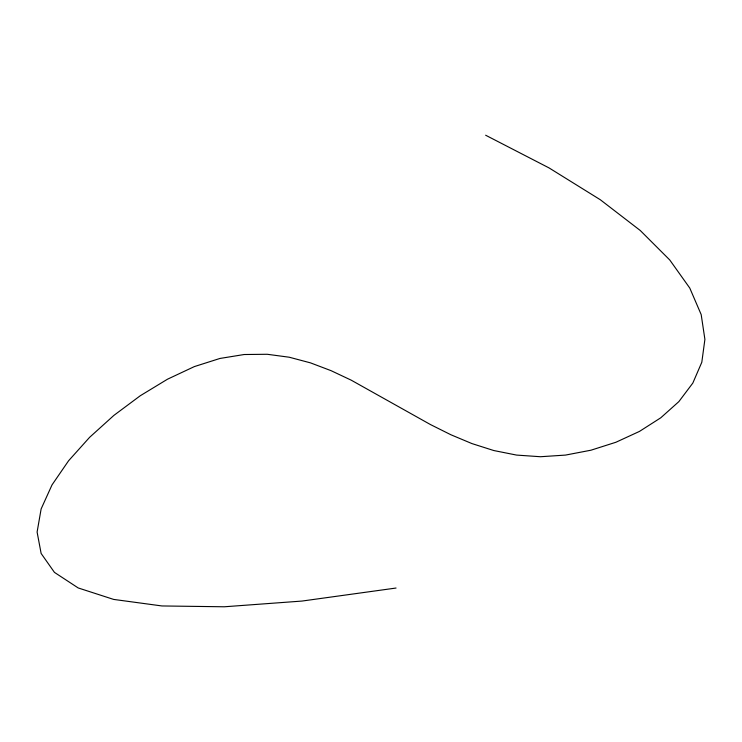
<?xml version="1.0" encoding="UTF-8"?>
<svg xmlns="http://www.w3.org/2000/svg" width="742" height="742" viewBox="0 0 742 742"><rect width="100%" height="100%" fill="white"/><g stroke="black" fill="none" stroke-linecap="round" stroke-linejoin="round"><path stroke-width="1.11" d="M396.061 588.035L301.957 601.066L224.316 606.78L161.951 605.954L113.647 599.415L78.207 587.952L54.435 572.37L41.135 553.467L37.1 532.06L41.135 508.929L52.023 484.897L68.589 460.763L89.615 437.326L113.906 415.381L140.266 395.746L167.488 379.208L194.376 366.585L219.957 358.451L244.183 354.518L267.222 354.277L289.269 357.227L310.49 362.866L331.062 370.666L351.17 380.145L430.471 424.563L450.913 434.766L471.949 443.586L493.773 450.533L516.543 455.078L540.454 456.729L565.497 455.087L590.947 450.208L615.906 442.26L639.474 431.408L660.751 417.811L678.837 401.645L692.824 383.076L701.811 362.263L704.9 339.382L701.19 314.599L689.782 288.072L669.766 259.978L640.244 230.484L600.315 199.746L549.08 167.933L485.639 135.22"/></g></svg>
